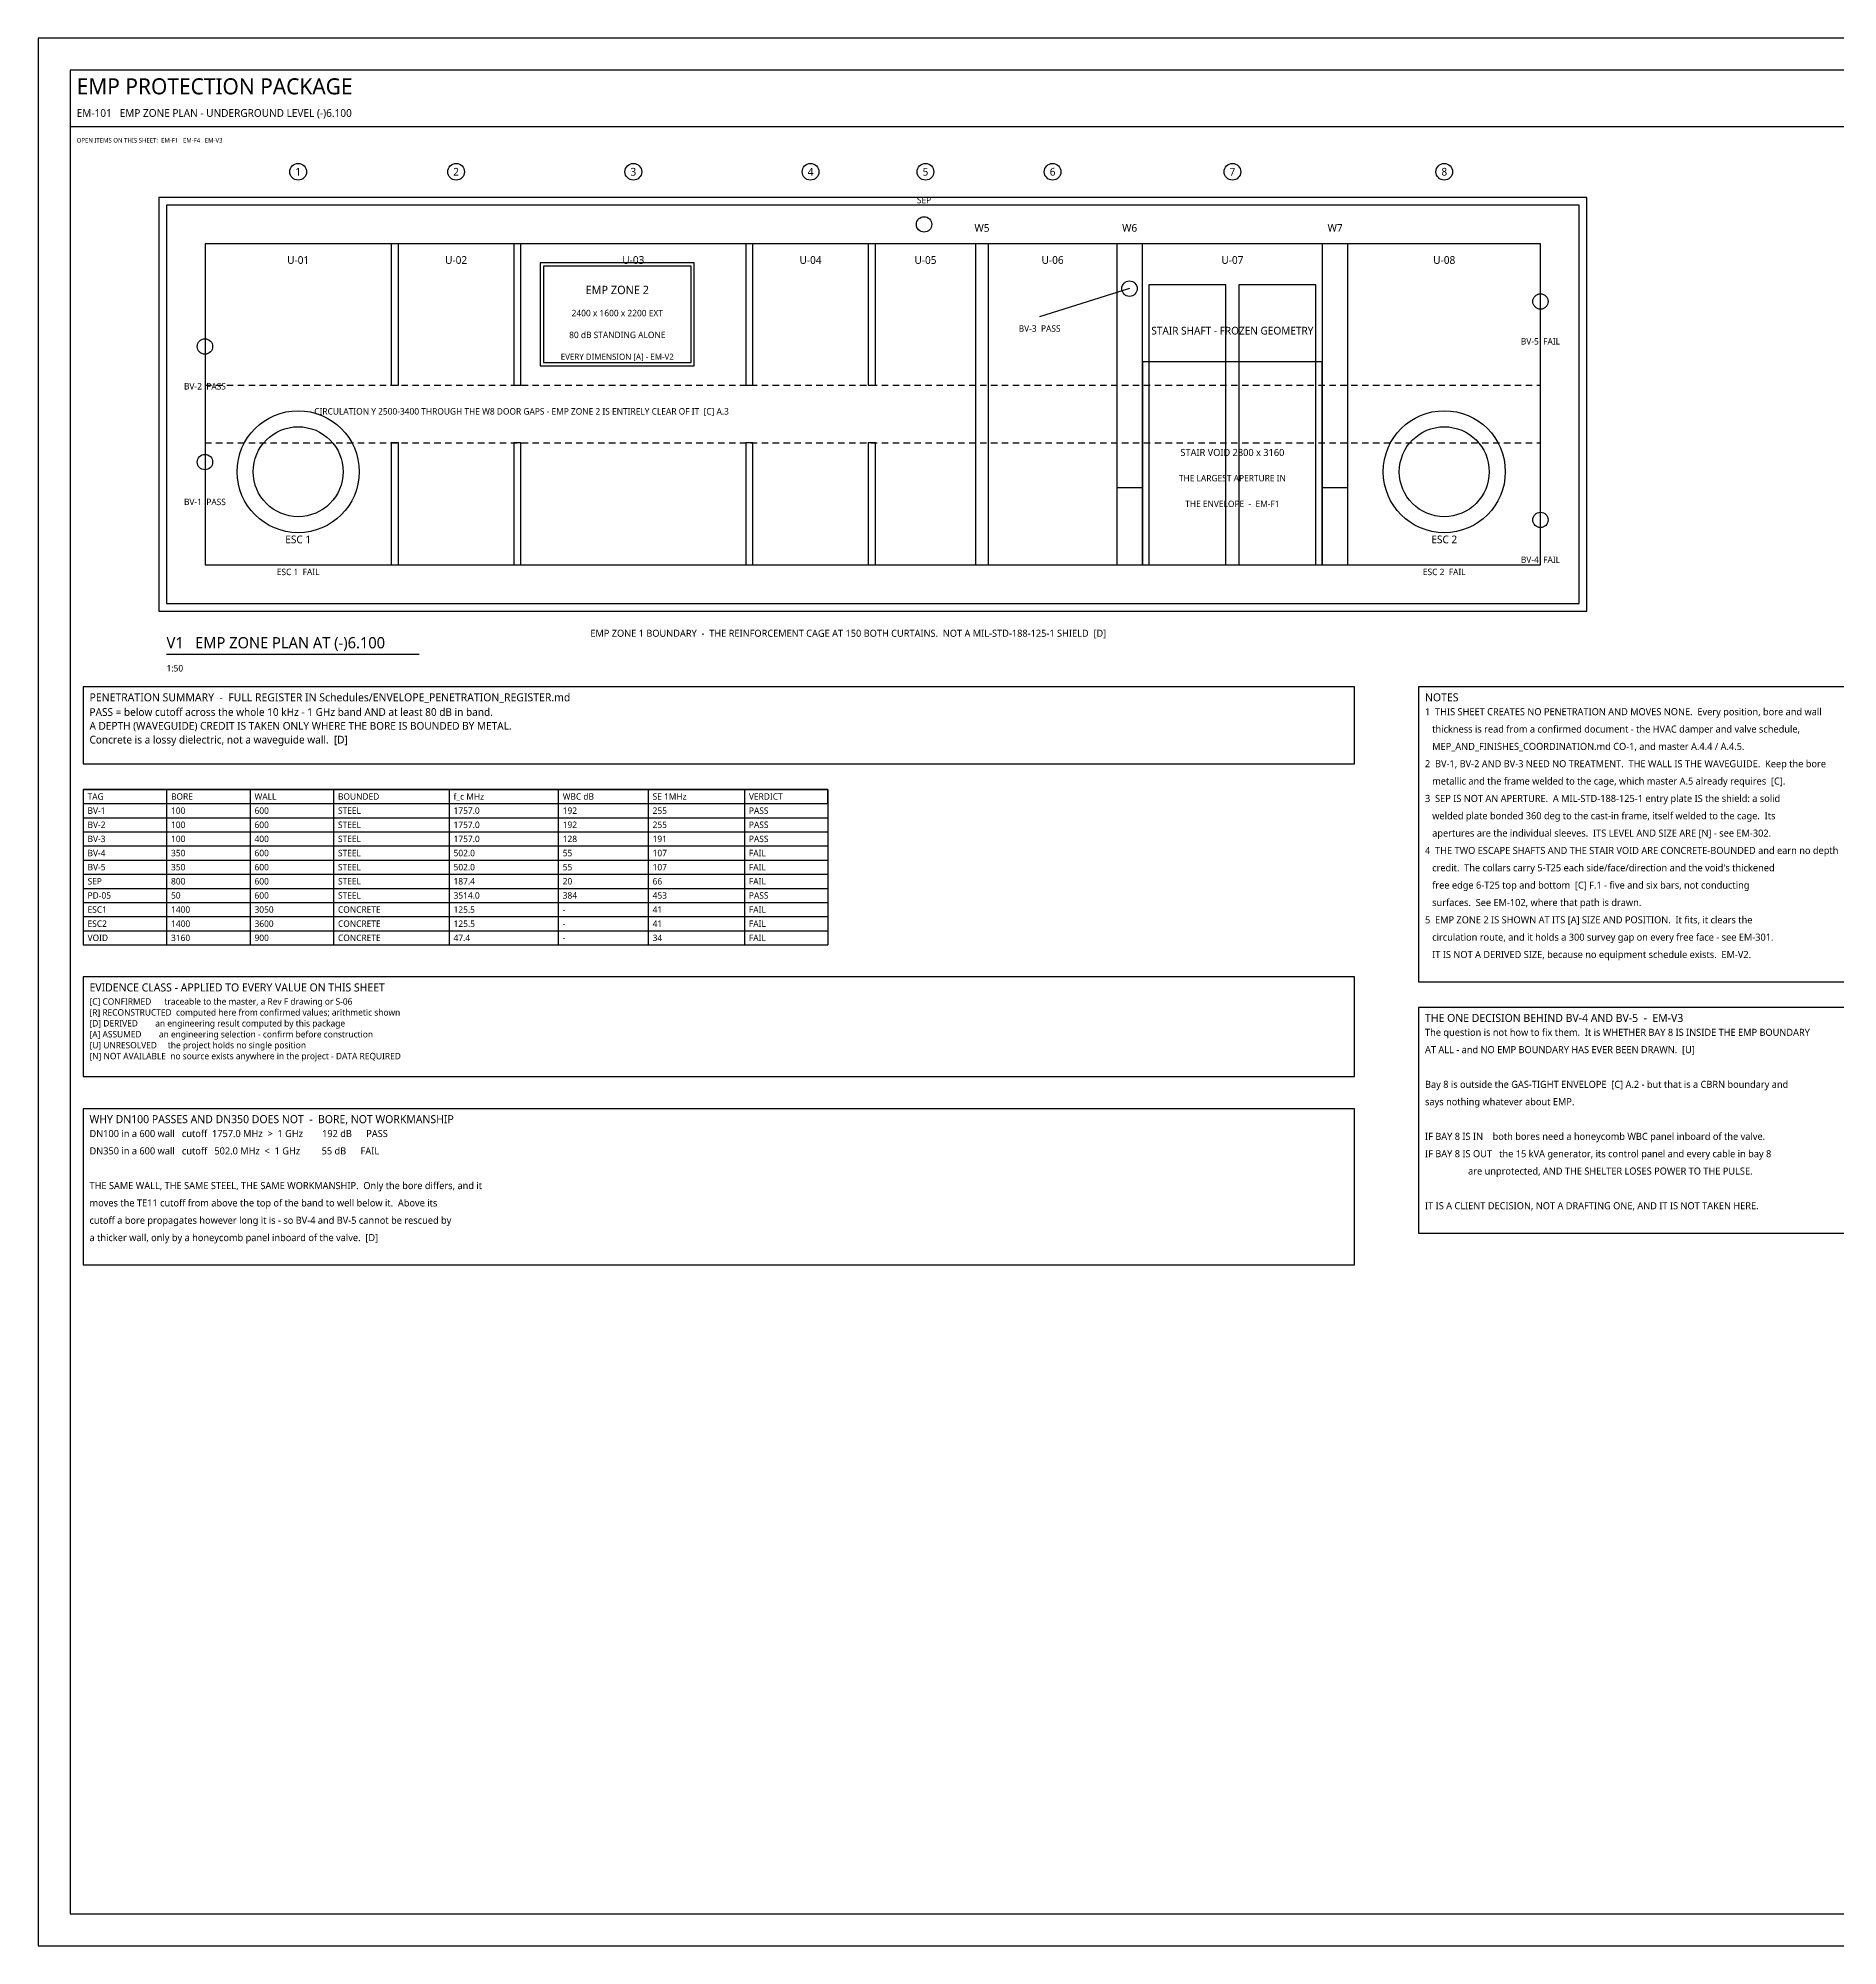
# Model space of a CAD drawing. Header units: millimetres. Extents: x 0 to 841, y 0 to 594.
# Drawn here: x 0 to 561, y 0 to 594 of the extents above; entities that cross this region are included whole.
import ezdxf
from ezdxf.enums import TextEntityAlignment as Align

# ---------------------------------------------------------------- set-up
doc = ezdxf.new("R2010")
doc.units = ezdxf.units.MM
for name, color, linetype in [('E-APERTURE', 1, 'Continuous'), ('E-PENET', 5, 'Continuous'), ('E-SHIELD', 2, 'Continuous'), ('E-ZONE1', 4, 'Continuous'), ('E-ZONE2', 3, 'Continuous'), ('M-ARCH', 8, 'Continuous'), ('M-ARCH-HIDDEN', 8, 'Continuous'), ('M-FLAG', 1, 'Continuous'), ('M-GRID', 5, 'Continuous'), ('M-STRUCT', 7, 'Continuous'), ('M-TEXT', 7, 'Continuous'), ('M-TITLE', 7, 'Continuous'), ('S-NOTE', 7, 'Continuous'), ('S-TABLE', 7, 'Continuous'), ('S-TEXT', 7, 'Continuous'), ('S-TITLE', 7, 'Continuous')]:
    doc.layers.add(name, color=color, linetype=linetype)
doc.styles.add('OpenSans', font='OpenSans-Regular.ttf')

msp = doc.modelspace()

# ---------------------------------------------------------------- linework, layer by layer
at = {"layer": 'E-APERTURE'}
msp.add_lwpolyline([(344, 430), (400, 430), (400, 493.2), (344, 493.2)], close=True, dxfattribs=at)
for centre, radius in [((467.96, 512), 2.4), ((81, 459), 14), ((438, 459), 14), ((467.96, 444), 2.4)]:
    msp.add_circle(centre, radius, dxfattribs=at)
at = {"layer": 'E-PENET'}
msp.add_line((339.96, 516), (311.96, 507.2), dxfattribs=at)
for centre in [(275.96, 536), (339.96, 516), (51.96, 498), (51.96, 462)]:
    msp.add_circle(centre, 2.4, dxfattribs=at)
at = {"layer": 'E-SHIELD'}
msp.add_lwpolyline([(157.4, 493), (203.4, 493), (203.4, 523), (157.4, 523)], close=True, dxfattribs=at)
at = {"layer": 'E-ZONE1'}
msp.add_lwpolyline([(37.6, 415.6), (482.4, 415.6), (482.4, 544.4), (37.6, 544.4)], close=True, dxfattribs=at)
at = {"layer": 'E-ZONE2'}
msp.add_lwpolyline([(156.4, 492), (204.4, 492), (204.4, 524), (156.4, 524)], close=True, dxfattribs=at)
at = {"layer": 'M-ARCH'}
for points in [[(346, 430), (370, 430), (370, 517.2), (346, 517.2)], [(374, 430), (398, 430), (398, 517.2), (374, 517.2)]]:
    msp.add_lwpolyline(points, close=True, dxfattribs=at)
for centre, radius in [((81, 459), 19), ((438, 459), 19), ((81, 459), 14), ((438, 459), 14)]:
    msp.add_circle(centre, radius, dxfattribs=at)
at = {"layer": 'M-ARCH-HIDDEN'}
for p, q in [((52, 486), (54, 486)), ((55.4, 486), (57.4, 486)), ((58.8, 486), (60.8, 486)), ((62.2, 486), (64.2, 486)), ((65.6, 486), (67.6, 486)), ((69, 486), (71, 486)), ((72.4, 486), (74.4, 486)), ((75.8, 486), (77.8, 486)), ((79.2, 486), (81.2, 486)), ((82.6, 486), (84.6, 486)), ((86, 486), (88, 486)), ((89.4, 486), (91.4, 486)), ((92.8, 486), (94.8, 486)), ((96.2, 486), (98.2, 486)), ((99.6, 486), (101.6, 486)), ((103, 486), (105, 486)), ((106.4, 486), (108.4, 486)), ((109.8, 486), (111.8, 486)), ((113.2, 486), (115.2, 486)), ((116.6, 486), (118.6, 486)), ((120, 486), (122, 486)), ((123.4, 486), (125.4, 486)), ((126.8, 486), (128.8, 486)), ((130.2, 486), (132.2, 486)), ((133.6, 486), (135.6, 486)), ((137, 486), (139, 486)), ((140.4, 486), (142.4, 486)), ((143.8, 486), (145.8, 486)), ((147.2, 486), (149.2, 486)), ((150.6, 486), (152.6, 486)), ((154, 486), (156, 486)), ((157.4, 486), (159.4, 486)), ((160.8, 486), (162.8, 486)), ((164.2, 486), (166.2, 486)), ((167.6, 486), (169.6, 486)), ((171, 486), (173, 486)), ((174.4, 486), (176.4, 486)), ((177.8, 486), (179.8, 486)), ((181.2, 486), (183.2, 486)), ((184.6, 486), (186.6, 486)), ((188, 486), (190, 486)), ((191.4, 486), (193.4, 486)), ((194.8, 486), (196.8, 486)), ((198.2, 486), (200.2, 486)), ((201.6, 486), (203.6, 486)), ((205, 486), (207, 486)), ((208.4, 486), (210.4, 486)), ((211.8, 486), (213.8, 486)), ((215.2, 486), (217.2, 486)), ((218.6, 486), (220.6, 486)), ((222, 486), (224, 486)), ((225.4, 486), (227.4, 486)), ((228.8, 486), (230.8, 486)), ((232.2, 486), (234.2, 486)), ((235.6, 486), (237.6, 486)), ((239, 486), (241, 486)), ((242.4, 486), (244.4, 486)), ((245.8, 486), (247.8, 486)), ((249.2, 486), (251.2, 486)), ((252.6, 486), (254.6, 486)), ((256, 486), (258, 486)), ((259.4, 486), (261.4, 486)), ((262.8, 486), (264.8, 486)), ((266.2, 486), (268.2, 486)), ((269.6, 486), (271.6, 486)), ((273, 486), (275, 486)), ((276.4, 486), (278.4, 486)), ((279.8, 486), (281.8, 486)), ((283.2, 486), (285.2, 486)), ((286.6, 486), (288.6, 486)), ((290, 486), (292, 486)), ((293.4, 486), (295.4, 486)), ((296.8, 486), (298.8, 486)), ((300.2, 486), (302.2, 486)), ((303.6, 486), (305.6, 486)), ((307, 486), (309, 486)), ((310.4, 486), (312.4, 486)), ((313.8, 486), (315.8, 486)), ((317.2, 486), (319.2, 486)), ((320.6, 486), (322.6, 486)), ((324, 486), (326, 486)), ((327.4, 486), (329.4, 486)), ((330.8, 486), (332.8, 486)), ((334.2, 486), (336.2, 486)), ((337.6, 486), (339.6, 486)), ((341, 486), (343, 486)), ((344.4, 486), (346.4, 486)), ((347.8, 486), (349.8, 486)), ((351.2, 486), (353.2, 486)), ((354.6, 486), (356.6, 486)), ((358, 486), (360, 486)), ((361.4, 486), (363.4, 486)), ((364.8, 486), (366.8, 486)), ((368.2, 486), (370.2, 486)), ((371.6, 486), (373.6, 486)), ((375, 486), (377, 486)), ((378.4, 486), (380.4, 486)), ((381.8, 486), (383.8, 486)), ((385.2, 486), (387.2, 486)), ((388.6, 486), (390.6, 486)), ((392, 486), (394, 486)), ((395.4, 486), (397.4, 486)), ((398.8, 486), (400.8, 486)), ((402.2, 486), (404.2, 486)), ((405.6, 486), (407.6, 486)), ((409, 486), (411, 486)), ((412.4, 486), (414.4, 486)), ((415.8, 486), (417.8, 486)), ((419.2, 486), (421.2, 486)), ((422.6, 486), (424.6, 486)), ((426, 486), (428, 486)), ((429.4, 486), (431.4, 486)), ((432.8, 486), (434.8, 486)), ((436.2, 486), (438.2, 486)), ((439.6, 486), (441.6, 486)), ((443, 486), (445, 486)), ((446.4, 486), (448.4, 486)), ((449.8, 486), (451.8, 486)), ((453.2, 486), (455.2, 486)), ((456.6, 486), (458.6, 486)), ((460, 486), (462, 486)), ((463.4, 486), (465.4, 486)), ((466.8, 486), (468, 486)), ((52, 468), (54, 468)), ((55.4, 468), (57.4, 468)), ((58.8, 468), (60.8, 468)), ((62.2, 468), (64.2, 468)), ((65.6, 468), (67.6, 468)), ((69, 468), (71, 468)), ((72.4, 468), (74.4, 468)), ((75.8, 468), (77.8, 468)), ((79.2, 468), (81.2, 468)), ((82.6, 468), (84.6, 468)), ((86, 468), (88, 468)), ((89.4, 468), (91.4, 468)), ((92.8, 468), (94.8, 468)), ((96.2, 468), (98.2, 468)), ((99.6, 468), (101.6, 468)), ((103, 468), (105, 468)), ((106.4, 468), (108.4, 468)), ((109.8, 468), (111.8, 468)), ((113.2, 468), (115.2, 468)), ((116.6, 468), (118.6, 468)), ((120, 468), (122, 468)), ((123.4, 468), (125.4, 468)), ((126.8, 468), (128.8, 468)), ((130.2, 468), (132.2, 468)), ((133.6, 468), (135.6, 468)), ((137, 468), (139, 468)), ((140.4, 468), (142.4, 468)), ((143.8, 468), (145.8, 468)), ((147.2, 468), (149.2, 468)), ((150.6, 468), (152.6, 468)), ((154, 468), (156, 468)), ((157.4, 468), (159.4, 468)), ((160.8, 468), (162.8, 468)), ((164.2, 468), (166.2, 468)), ((167.6, 468), (169.6, 468)), ((171, 468), (173, 468)), ((174.4, 468), (176.4, 468)), ((177.8, 468), (179.8, 468)), ((181.2, 468), (183.2, 468)), ((184.6, 468), (186.6, 468)), ((188, 468), (190, 468)), ((191.4, 468), (193.4, 468)), ((194.8, 468), (196.8, 468)), ((198.2, 468), (200.2, 468)), ((201.6, 468), (203.6, 468)), ((205, 468), (207, 468)), ((208.4, 468), (210.4, 468)), ((211.8, 468), (213.8, 468)), ((215.2, 468), (217.2, 468)), ((218.6, 468), (220.6, 468)), ((222, 468), (224, 468)), ((225.4, 468), (227.4, 468)), ((228.8, 468), (230.8, 468)), ((232.2, 468), (234.2, 468)), ((235.6, 468), (237.6, 468)), ((239, 468), (241, 468)), ((242.4, 468), (244.4, 468)), ((245.8, 468), (247.8, 468)), ((249.2, 468), (251.2, 468)), ((252.6, 468), (254.6, 468)), ((256, 468), (258, 468)), ((259.4, 468), (261.4, 468)), ((262.8, 468), (264.8, 468)), ((266.2, 468), (268.2, 468)), ((269.6, 468), (271.6, 468)), ((273, 468), (275, 468)), ((276.4, 468), (278.4, 468)), ((279.8, 468), (281.8, 468)), ((283.2, 468), (285.2, 468)), ((286.6, 468), (288.6, 468)), ((290, 468), (292, 468)), ((293.4, 468), (295.4, 468)), ((296.8, 468), (298.8, 468)), ((300.2, 468), (302.2, 468)), ((303.6, 468), (305.6, 468)), ((307, 468), (309, 468)), ((310.4, 468), (312.4, 468)), ((313.8, 468), (315.8, 468)), ((317.2, 468), (319.2, 468)), ((320.6, 468), (322.6, 468)), ((324, 468), (326, 468)), ((327.4, 468), (329.4, 468)), ((330.8, 468), (332.8, 468)), ((334.2, 468), (336.2, 468)), ((337.6, 468), (339.6, 468)), ((341, 468), (343, 468)), ((344.4, 468), (346.4, 468)), ((347.8, 468), (349.8, 468)), ((351.2, 468), (353.2, 468)), ((354.6, 468), (356.6, 468)), ((358, 468), (360, 468)), ((361.4, 468), (363.4, 468)), ((364.8, 468), (366.8, 468)), ((368.2, 468), (370.2, 468)), ((371.6, 468), (373.6, 468)), ((375, 468), (377, 468)), ((378.4, 468), (380.4, 468)), ((381.8, 468), (383.8, 468)), ((385.2, 468), (387.2, 468)), ((388.6, 468), (390.6, 468)), ((392, 468), (394, 468)), ((395.4, 468), (397.4, 468)), ((398.8, 468), (400.8, 468)), ((402.2, 468), (404.2, 468)), ((405.6, 468), (407.6, 468)), ((409, 468), (411, 468)), ((412.4, 468), (414.4, 468)), ((415.8, 468), (417.8, 468)), ((419.2, 468), (421.2, 468)), ((422.6, 468), (424.6, 468)), ((426, 468), (428, 468)), ((429.4, 468), (431.4, 468)), ((432.8, 468), (434.8, 468)), ((436.2, 468), (438.2, 468)), ((439.6, 468), (441.6, 468)), ((443, 468), (445, 468)), ((446.4, 468), (448.4, 468)), ((449.8, 468), (451.8, 468)), ((453.2, 468), (455.2, 468)), ((456.6, 468), (458.6, 468)), ((460, 468), (462, 468)), ((463.4, 468), (465.4, 468)), ((466.8, 468), (468, 468))]:
    msp.add_line(p, q, dxfattribs=at)
msp.add_lwpolyline([(344, 430), (400, 430), (400, 493.2), (344, 493.2)], close=True, dxfattribs=at)
at = {"layer": 'M-FLAG'}
for points in [[(336, 430), (344, 430), (344, 454), (336, 454)], [(400, 430), (408, 430), (408, 454), (400, 454)]]:
    msp.add_lwpolyline(points, close=True, dxfattribs=at)
at = {"layer": 'M-GRID'}
for centre in [(81, 552.4), (130.2, 552.4), (185.4, 552.4), (240.6, 552.4), (276.4, 552.4), (316, 552.4), (372, 552.4), (438, 552.4)]:
    msp.add_circle(centre, 2.6, dxfattribs=at)
at = {"layer": 'M-STRUCT'}
for points in [[(40, 418), (480, 418), (480, 542), (40, 542)], [(52, 430), (468, 430), (468, 530), (52, 530)], [(110, 486), (112.2, 486), (112.2, 530), (110, 530)], [(148.2, 486), (150.4, 486), (150.4, 530), (148.2, 530)], [(220.4, 486), (222.6, 486), (222.6, 530), (220.4, 530)], [(258.6, 486), (260.8, 486), (260.8, 530), (258.6, 530)], [(292, 430), (296, 430), (296, 530), (292, 530)], [(336, 430), (344, 430), (344, 530), (336, 530)], [(400, 430), (408, 430), (408, 530), (400, 530)], [(110, 430), (112.2, 430), (112.2, 468), (110, 468)], [(148.2, 430), (150.4, 430), (150.4, 468), (148.2, 468)], [(220.4, 430), (222.6, 430), (222.6, 468), (220.4, 468)], [(258.6, 430), (260.8, 430), (260.8, 468), (258.6, 468)]]:
    msp.add_lwpolyline(points, close=True, dxfattribs=at)
at = {"layer": 'M-TITLE'}
msp.add_line((10, 566.5), (831, 566.5), dxfattribs=at)
at = {"layer": 'S-TABLE'}
for p, q in [((14, 360.075), (246, 360.075)), ((14, 360.075), (14, 311.675)), ((40, 360.075), (40, 311.675)), ((66, 360.075), (66, 311.675)), ((92, 360.075), (92, 311.675)), ((128, 360.075), (128, 311.675)), ((162, 360.075), (162, 311.675)), ((190, 360.075), (190, 311.675)), ((220, 360.075), (220, 311.675)), ((246, 360.075), (246, 311.675)), ((14, 351.275), (246, 351.275)), ((14, 346.875), (246, 346.875)), ((14, 342.475), (246, 342.475)), ((14, 338.075), (246, 338.075)), ((14, 333.675), (246, 333.675)), ((14, 329.275), (246, 329.275)), ((14, 324.875), (246, 324.875)), ((14, 320.475), (246, 320.475)), ((14, 316.075), (246, 316.075)), ((14, 311.675), (246, 311.675))]:
    msp.add_line(p, q, dxfattribs=at)
msp.add_lwpolyline([(14, 355.675), (246, 355.675), (246, 360.075), (14, 360.075)], close=True, dxfattribs=at)
at = {"layer": 'S-TITLE'}
msp.add_line((40, 402.2), (118.671, 402.2), dxfattribs=at)
for points in [[(0, 0), (841, 0), (841, 594), (0, 594)], [(10, 10), (831, 10), (831, 584), (10, 584)], [(14, 368.075), (410, 368.075), (410, 392), (14, 392)], [(430, 300.175), (830, 300.175), (830, 392), (430, 392)], [(14, 270.65), (410, 270.65), (410, 301.675), (14, 301.675)], [(430, 221.95), (830, 221.95), (830, 292.175), (430, 292.175)], [(14, 212.025), (410, 212.025), (410, 260.65), (14, 260.65)]]:
    msp.add_lwpolyline(points, close=True, dxfattribs=at)

# ---------------------------------------------------------------- texts
at = {"layer": 'E-APERTURE', "style": 'OpenSans'}
for s, height, p in [('BV-5  FAIL', 2, (467.96, 499.6)), ('STAIR VOID 2800 x 3160', 2.2, (372, 465)), ('THE LARGEST APERTURE IN', 2, (372, 457)), ('THE ENVELOPE  -  EM-F1', 2, (372, 449)), ('ESC 1  FAIL', 2, (81, 427.8)), ('ESC 2  FAIL', 2, (438, 427.8)), ('BV-4  FAIL', 2, (467.96, 431.6))]:
    msp.add_text(s, height=height, dxfattribs=at).set_placement(p, align=Align.MIDDLE_CENTER)
at = {"layer": 'E-PENET', "style": 'OpenSans'}
for s, p in [('SEP', (275.96, 543.6)), ('BV-3  PASS', (311.96, 503.6)), ('BV-2  PASS', (51.96, 485.6)), ('BV-1  PASS', (51.96, 449.6))]:
    msp.add_text(s, height=2, dxfattribs=at).set_placement(p, align=Align.MIDDLE_CENTER)
at = {"layer": 'E-ZONE1', "style": 'OpenSans'}
msp.add_text('EMP ZONE 1 BOUNDARY  -  THE REINFORCEMENT CAGE AT 150 BOTH CURTAINS.  NOT A MIL-STD-188-125-1 SHIELD  [D]', height=2.2, dxfattribs=at).set_placement((172, 407.6))
at = {"layer": 'E-ZONE2', "style": 'OpenSans'}
for s, height, p in [('EMP ZONE 2', 2.6, (180.4, 515.6)), ('2400 x 1600 x 2200 EXT', 2, (180.4, 508.4)), ('80 dB STANDING ALONE', 2, (180.4, 501.6))]:
    msp.add_text(s, height=height, dxfattribs=at).set_placement(p, align=Align.MIDDLE_CENTER)
at = {"layer": 'M-FLAG', "style": 'OpenSans'}
msp.add_text('OPEN ITEMS ON THIS SHEET:  EM-F1   EM-F4   EM-V3', height=1.4, dxfattribs=at).set_placement((12, 561.5))
msp.add_text('EVERY DIMENSION [A] - EM-V2', height=1.9, dxfattribs=at).set_placement((180.4, 494.8), align=Align.MIDDLE_CENTER)
at = {"layer": 'M-GRID', "style": 'OpenSans'}
for s, p in [('1', (81, 552.4)), ('2', (130.2, 552.4)), ('3', (185.4, 552.4)), ('4', (240.6, 552.4)), ('5', (276.4, 552.4)), ('6', (316, 552.4)), ('7', (372, 552.4)), ('8', (438, 552.4))]:
    msp.add_text(s, height=2.4, dxfattribs=at).set_placement(p, align=Align.MIDDLE_CENTER)
at = {"layer": 'M-TEXT', "style": 'OpenSans'}
for s, p in [('W5', (294, 533)), ('W6', (340, 533)), ('W7', (404, 533)), ('U-01', (81, 523)), ('U-02', (130.2, 523)), ('U-03', (185.4, 523)), ('U-04', (240.6, 523)), ('U-05', (276.4, 523)), ('U-06', (316, 523)), ('U-07', (372, 523)), ('U-08', (438, 523)), ('STAIR SHAFT - FROZEN GEOMETRY', (372, 501)), ('ESC 1', (81, 436)), ('ESC 2', (438, 436))]:
    msp.add_text(s, height=2.4, dxfattribs=at).set_placement(p, align=Align.BOTTOM_CENTER)
msp.add_text('CIRCULATION Y 2500-3400 THROUGH THE W8 DOOR GAPS - EMP ZONE 2 IS ENTIRELY CLEAR OF IT  [C] A.3', height=2, dxfattribs=at).set_placement((86, 476.8))
at = {"layer": 'M-TITLE', "style": 'OpenSans'}
for s, height, p in [('EMP PROTECTION PACKAGE', 5, (12, 576.5)), ('EM-101   EMP ZONE PLAN - UNDERGROUND LEVEL (-)6.100', 2.4, (12, 569.5))]:
    msp.add_text(s, height=height, dxfattribs=at).set_placement(p)
at = {"layer": 'S-NOTE', "style": 'OpenSans'}
for s, height, p in [('A DEPTH (WAVEGUIDE) CREDIT IS TAKEN ONLY WHERE THE BORE IS BOUNDED BY METAL.', 2.4, (16, 378.675)), ('PASS = below cutoff across the whole 10 kHz - 1 GHz band AND at least 80 dB in band.', 2.4, (16, 382.975)), ('1  THIS SHEET CREATES NO PENETRATION AND MOVES NONE.  Every position, bore and wall', 2.2, (432, 383.175)), ('Concrete is a lossy dielectric, not a waveguide wall.  [D]', 2.4, (16, 374.375)), ('   thickness is read from a confirmed document - the HVAC damper and valve schedule,', 2.2, (432, 377.775)), ('   MEP_AND_FINISHES_COORDINATION.md CO-1, and master A.4.4 / A.4.5.', 2.2, (432, 372.375)), ('2  BV-1, BV-2 AND BV-3 NEED NO TREATMENT.  THE WALL IS THE WAVEGUIDE.  Keep the bore', 2.2, (432, 366.975)), ('   metallic and the frame welded to the cage, which master A.5 already requires  [C].', 2.2, (432, 361.575)), ('3  SEP IS NOT AN APERTURE.  A MIL-STD-188-125-1 entry plate IS the shield: a solid', 2.2, (432, 356.175)), ('   welded plate bonded 360 deg to the cast-in frame, itself welded to the cage.  Its', 2.2, (432, 350.775)), ('   apertures are the individual sleeves.  ITS LEVEL AND SIZE ARE [N] - see EM-302.', 2.2, (432, 345.375)), ('4  THE TWO ESCAPE SHAFTS AND THE STAIR VOID ARE CONCRETE-BOUNDED and earn no depth', 2.2, (432, 339.975)), ("   credit.  The collars carry 5-T25 each side/face/direction and the void's thickened", 2.2, (432, 334.575)), ('   free edge 6-T25 top and bottom  [C] F.1 - five and six bars, not conducting', 2.2, (432, 329.175)), ('   surfaces.  See EM-102, where that path is drawn.', 2.2, (432, 323.775)), ('5  EMP ZONE 2 IS SHOWN AT ITS [A] SIZE AND POSITION.  It fits, it clears the', 2.2, (432, 318.375)), ('   circulation route, and it holds a 300 survey gap on every free face - see EM-301.', 2.2, (432, 312.975)), ('   IT IS NOT A DERIVED SIZE, because no equipment schedule exists.  EM-V2.', 2.2, (432, 307.575)), ('[C] CONFIRMED      traceable to the master, a Rev F drawing or S-06', 2, (16, 293.05)), ('[R] RECONSTRUCTED  computed here from confirmed values; arithmetic shown', 2, (16, 289.65)), ('[D] DERIVED        an engineering result computed by this package', 2, (16, 286.25)), ('The question is not how to fix them.  It is WHETHER BAY 8 IS INSIDE THE EMP BOUNDARY', 2.2, (432, 283.35)), ('[A] ASSUMED        an engineering selection - confirm before construction', 2, (16, 282.85)), ('[U] UNRESOLVED     the project holds no single position', 2, (16, 279.45)), ('AT ALL - and NO EMP BOUNDARY HAS EVER BEEN DRAWN.  [U]', 2.2, (432, 277.95)), ('[N] NOT AVAILABLE  no source exists anywhere in the project - DATA REQUIRED', 2, (16, 276.05)), ('Bay 8 is outside the GAS-TIGHT ENVELOPE  [C] A.2 - but that is a CBRN boundary and', 2.2, (432, 267.15)), ('says nothing whatever about EMP.', 2.2, (432, 261.75)), ('DN100 in a 600 wall   cutoff  1757.0 MHz  >  1 GHz        192 dB      PASS', 2.2, (16, 251.825)), ('IF BAY 8 IS IN    both bores need a honeycomb WBC panel inboard of the valve.', 2.2, (432, 250.95)), ('DN350 in a 600 wall   cutoff   502.0 MHz  <  1 GHz         55 dB      FAIL', 2.2, (16, 246.425)), ('IF BAY 8 IS OUT   the 15 kVA generator, its control panel and every cable in bay 8', 2.2, (432, 245.55)), ('THE SAME WALL, THE SAME STEEL, THE SAME WORKMANSHIP.  Only the bore differs, and it', 2.2, (16, 235.625)), ('                  are unprotected, AND THE SHELTER LOSES POWER TO THE PULSE.', 2.2, (432, 240.15)), ('moves the TE11 cutoff from above the top of the band to well below it.  Above its', 2.2, (16, 230.225)), ('cutoff a bore propagates however long it is - so BV-4 and BV-5 cannot be rescued by', 2.2, (16, 224.825)), ('IT IS A CLIENT DECISION, NOT A DRAFTING ONE, AND IT IS NOT TAKEN HERE.', 2.2, (432, 229.35)), ('a thicker wall, only by a honeycomb panel inboard of the valve.  [D]', 2.2, (16, 219.425))]:
    msp.add_text(s, height=height, dxfattribs=at).set_placement(p)
at = {"layer": 'S-TABLE', "style": 'OpenSans'}
for s, p in [('TAG', (15.4, 356.875)), ('BORE', (41.4, 356.875)), ('WALL', (67.4, 356.875)), ('BOUNDED', (93.4, 356.875)), ('f_c MHz', (129.4, 356.875)), ('WBC dB', (163.4, 356.875)), ('SE 1MHz', (191.4, 356.875)), ('VERDICT', (221.4, 356.875)), ('BV-1', (15.4, 352.475)), ('100', (41.4, 352.475)), ('600', (67.4, 352.475)), ('STEEL', (93.4, 352.475)), ('1757.0', (129.4, 352.475)), ('192', (163.4, 352.475)), ('255', (191.4, 352.475)), ('PASS', (221.4, 352.475)), ('BV-2', (15.4, 348.075)), ('BV-3', (15.4, 343.675)), ('100', (41.4, 348.075)), ('100', (41.4, 343.675)), ('400', (67.4, 343.675)), ('600', (67.4, 348.075)), ('STEEL', (93.4, 348.075)), ('STEEL', (93.4, 343.675)), ('1757.0', (129.4, 348.075)), ('1757.0', (129.4, 343.675)), ('192', (163.4, 348.075)), ('128', (163.4, 343.675)), ('255', (191.4, 348.075)), ('191', (191.4, 343.675)), ('PASS', (221.4, 348.075)), ('PASS', (221.4, 343.675)), ('BV-4', (15.4, 339.275)), ('350', (41.4, 339.275)), ('600', (67.4, 339.275)), ('STEEL', (93.4, 339.275)), ('502.0', (129.4, 339.275)), ('55', (163.4, 339.275)), ('107', (191.4, 339.275)), ('FAIL', (221.4, 339.275)), ('BV-5', (15.4, 334.875)), ('350', (41.4, 334.875)), ('600', (67.4, 334.875)), ('STEEL', (93.4, 334.875)), ('502.0', (129.4, 334.875)), ('55', (163.4, 334.875)), ('107', (191.4, 334.875)), ('FAIL', (221.4, 334.875)), ('SEP', (15.4, 330.475)), ('PD-05', (15.4, 326.075)), ('800', (41.4, 330.475)), ('50', (41.4, 326.075)), ('600', (67.4, 330.475)), ('600', (67.4, 326.075)), ('STEEL', (93.4, 330.475)), ('STEEL', (93.4, 326.075)), ('3514.0', (129.4, 326.075)), ('187.4', (129.4, 330.475)), ('384', (163.4, 326.075)), ('20', (163.4, 330.475)), ('453', (191.4, 326.075)), ('66', (191.4, 330.475)), ('FAIL', (221.4, 330.475)), ('PASS', (221.4, 326.075)), ('ESC1', (15.4, 321.675)), ('1400', (41.4, 321.675)), ('3050', (67.4, 321.675)), ('CONCRETE', (93.4, 321.675)), ('125.5', (129.4, 321.675)), ('-', (163.4, 321.675)), ('41', (191.4, 321.675)), ('FAIL', (221.4, 321.675)), ('VOID', (15.4, 312.875)), ('ESC2', (15.4, 317.275)), ('3160', (41.4, 312.875)), ('1400', (41.4, 317.275)), ('3600', (67.4, 317.275)), ('900', (67.4, 312.875)), ('CONCRETE', (93.4, 317.275)), ('CONCRETE', (93.4, 312.875)), ('47.4', (129.4, 312.875)), ('125.5', (129.4, 317.275)), ('-', (163.4, 317.275)), ('41', (191.4, 317.275)), ('34', (191.4, 312.875)), ('FAIL', (221.4, 317.275)), ('FAIL', (221.4, 312.875)), ('-', (163.4, 312.875))]:
    msp.add_text(s, height=2, dxfattribs=at).set_placement(p)
at = {"layer": 'S-TEXT', "style": 'OpenSans'}
msp.add_text('1:50', height=2, dxfattribs=at).set_placement((40, 396.8))
at = {"layer": 'S-TITLE', "style": 'OpenSans'}
for s, height, p in [('V1   EMP ZONE PLAN AT (-)6.100', 3.5, (40, 404)), ('PENETRATION SUMMARY  -  FULL REGISTER IN Schedules/ENVELOPE_PENETRATION_REGISTER.md', 2.5, (16, 387.5)), ('NOTES', 2.5, (432, 387.5)), ('EVIDENCE CLASS - APPLIED TO EVERY VALUE ON THIS SHEET', 2.5, (16, 297.175)), ('THE ONE DECISION BEHIND BV-4 AND BV-5  -  EM-V3', 2.5, (432, 287.675)), ('WHY DN100 PASSES AND DN350 DOES NOT  -  BORE, NOT WORKMANSHIP', 2.5, (16, 256.15))]:
    msp.add_text(s, height=height, dxfattribs=at).set_placement(p)

doc.saveas('drawing.dxf')
